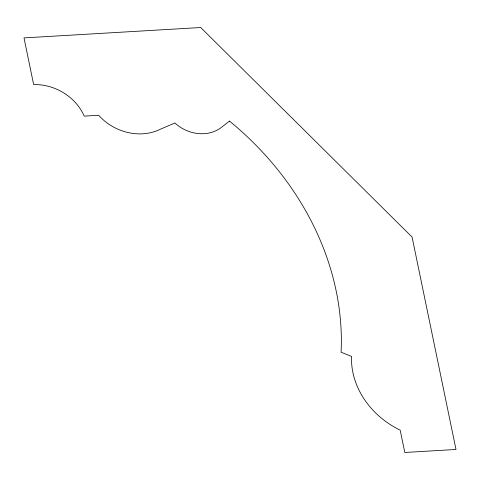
<?xml version="1.0" encoding="UTF-8"?>
<svg xmlns="http://www.w3.org/2000/svg" width="480" height="480" viewBox="0 0 480 480"><rect width="100%" height="100%" fill="white"/><g stroke="black" fill="none" stroke-linecap="round" stroke-linejoin="round"><path stroke-width="0.72" d="M229.512 121.092L220.278 128.238A34.728 29.676 26.5 0 1 174.924 122.976L160.422 129.186A48.474 41.418 26.5 0 1 98.67 115.278L84.192 116.124A48.156 41.148 26.5 0 0 33.648 84.582L24 37.908L200.706 27.522L412.074 237.036L456 449.472L404.802 452.478L400.188 430.17A80.742 68.988 26.5 0 1 351.558 356.406L341.088 352.218A299.28 255.726 26.5 0 0 229.512 121.092"/></g></svg>
